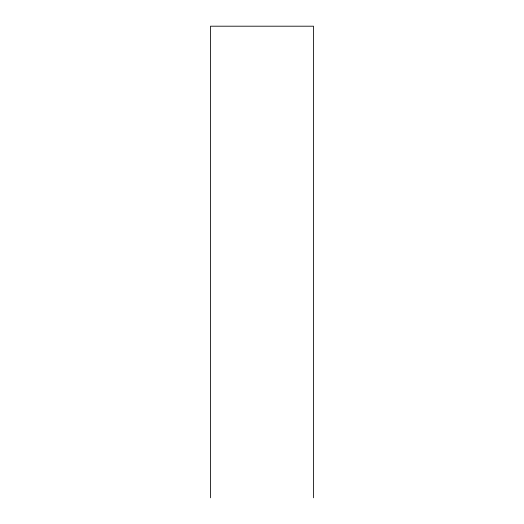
<?xml version="1.0" encoding="UTF-8"?>
<svg xmlns="http://www.w3.org/2000/svg" width="524" height="524" viewBox="0 0 524 524"><rect width="100%" height="100%" fill="white"/><g stroke="black" fill="none" stroke-linecap="round" stroke-linejoin="round"><path stroke-width="0.79" d="M313.503 497.8L313.503 26.2L210.497 26.2L210.497 497.8"/></g></svg>
